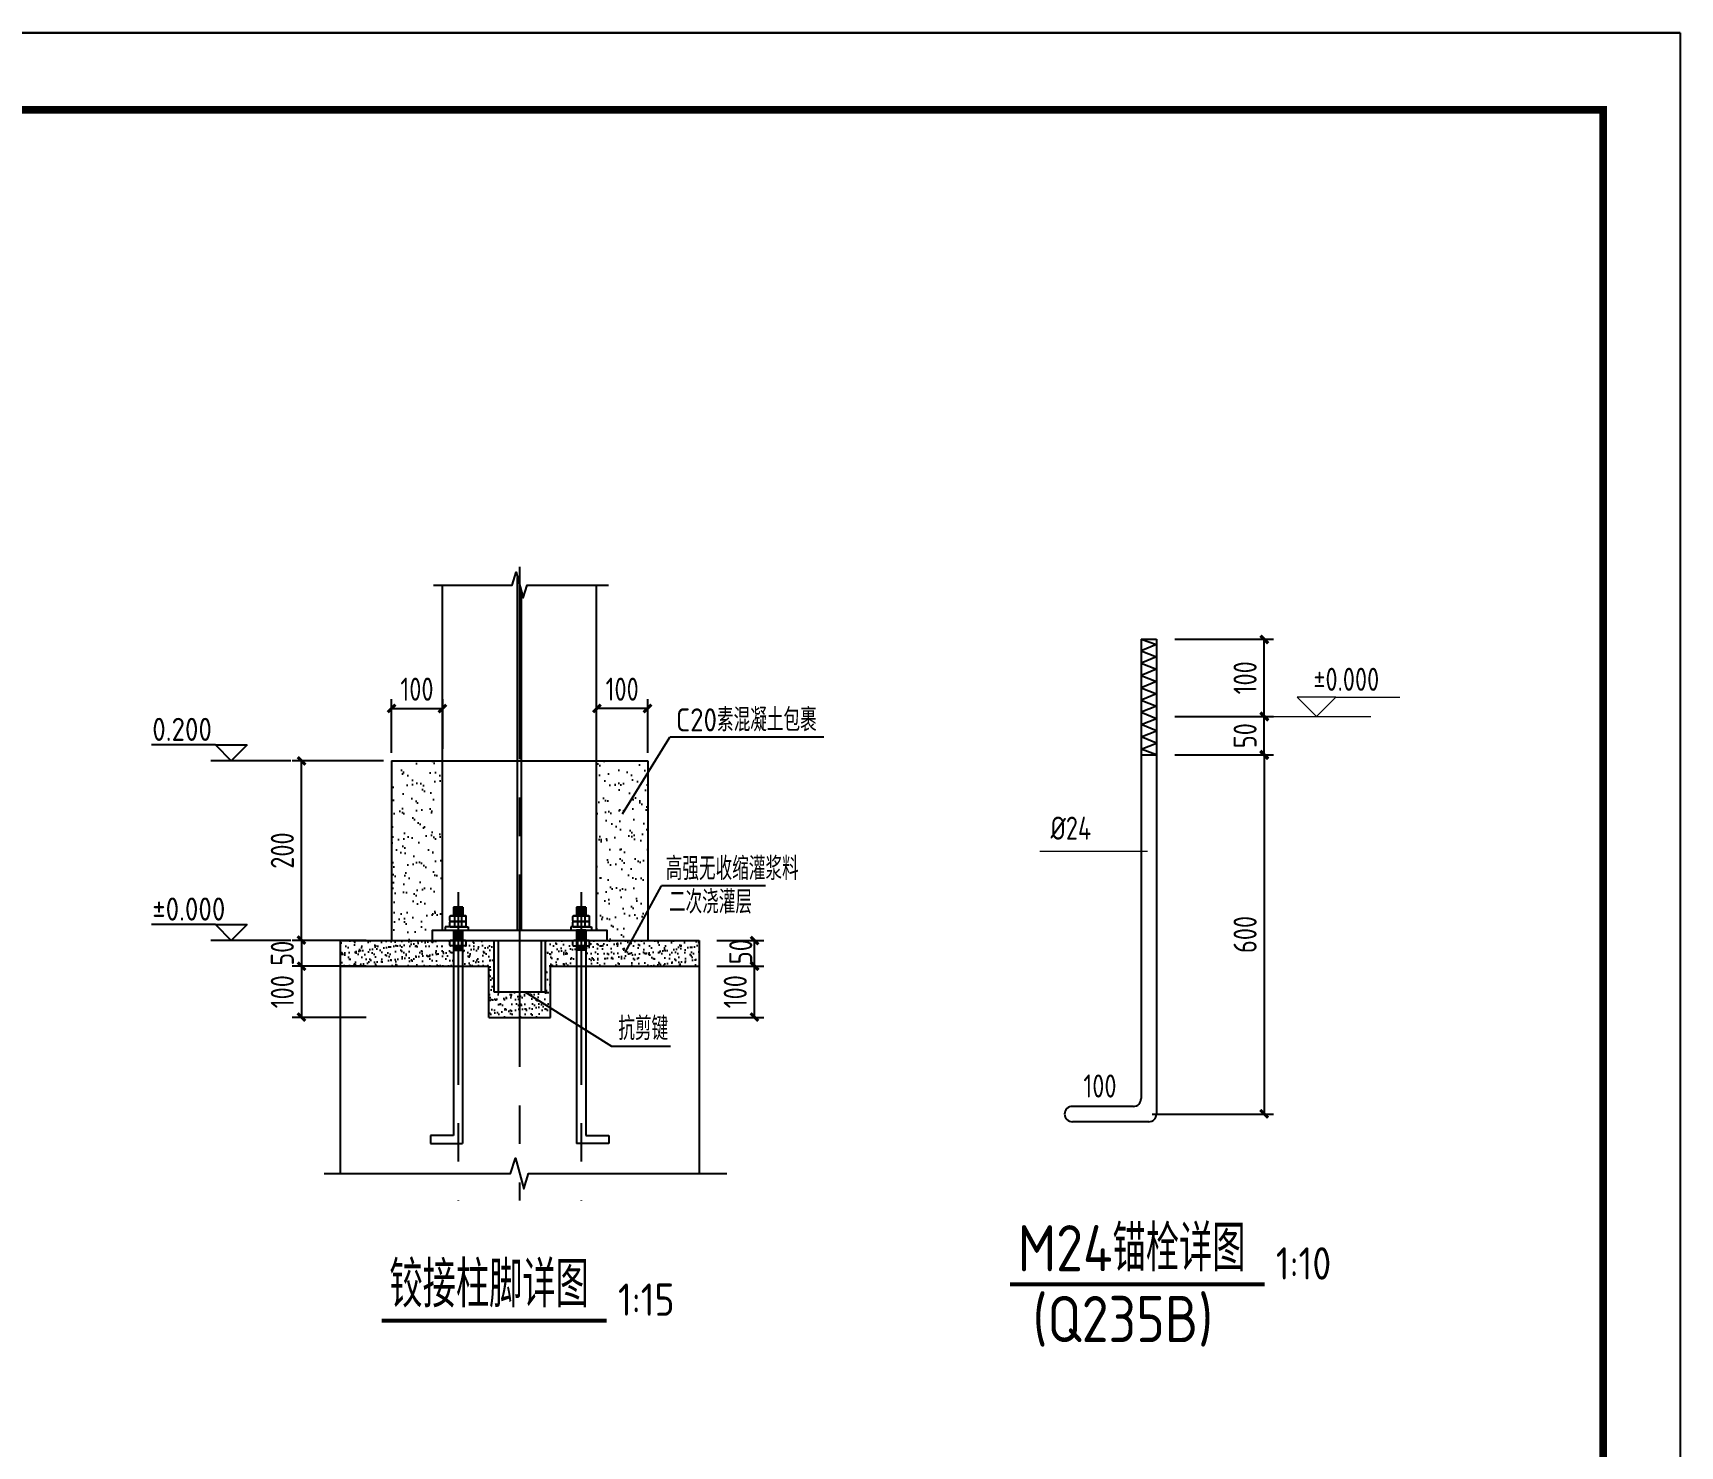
# Model space of a CAD drawing. Header units: millimetres. Extents: x 866309 to 879639, y 39442 to 44891.
# Drawn here: x 869080.9 to 869295, y 39857.3 to 40040.9 of the extents above; entities that cross this region are included whole.
import ezdxf

# ---------------------------------------------------------------- set-up
doc = ezdxf.new("R2010")
doc.units = ezdxf.units.MM
doc.header["$LTSCALE"] = 1000
doc.header["$MEASUREMENT"] = 0
doc.linetypes.add('CENTER', pattern=[2, 1.25, -0.25, 0.25, -0.25])
doc.linetypes.add('DOTE', pattern=[2.42, 2, -0.2, 0.02, -0.2])
for name, color, linetype in [('AXIS', 3, 'Continuous'), ('COLUMN', 9, 'Continuous'), ('D1', 112, 'Continuous'), ('D2', 6, 'Continuous'), ('DIM', 7, 'Continuous'), ('DIM_SYMB', 3, 'Continuous'), ('DOTE', 1, 'DOTE'), ('OTHER', 2, 'Continuous'), ('Prof', 2, 'Continuous'), ('PUB_DIM', 3, 'Continuous'), ('PUB_TEXT', 7, 'Continuous'), ('尺寸标注', 7, 'Continuous'), ('支撑', 6, 'Continuous'), ('柱', 2, 'Continuous'), ('柱集中标注', 2, 'Continuous'), ('梁', 4, 'Continuous'), ('螺栓孔标注', 253, 'Continuous')]:
    doc.layers.add(name, color=color, linetype=linetype)
doc.layers.add('D3', color=62, linetype='Continuous', lineweight=9)
doc.styles.add('GBHZ', font='gbenor.shx', dxfattribs={"width": 0.9, "bigfont": 'gbcbig.shx'})
doc.dimstyles.new('Y10', dxfattribs={"dimscale": 0, "dimtxt": 3, "dimasz": 0.01, "dimexe": 1.2, "dimexo": 1, "dimgap": 1, "dimtad": 1, "dimdec": 0, "dimlfac": 10, "dimzin": 0, "dimdsep": 46, "dimtxsty": 'GBHZ', "dimblk1": 'DX', "dimblk2": 'DX', "dimsah": 1, "dimcen": 0.09, "dimdle": 1, "dimadec": 0, "dimazin": 0, "dimtfac": 1, "dimtdec": 0, "dimtix": 1, "dimtmove": 2, "dimatfit": 3, "dimldrblk": 'DX', "dimfxl": 0, "dimtolj": 1, "dimtzin": 0, "dimarcsym": 0})
doc.dimstyles.new('Y15', dxfattribs={"dimscale": 0, "dimtxt": 3, "dimasz": 0.01, "dimexe": 1.2, "dimexo": 1, "dimgap": 1, "dimtad": 1, "dimdec": 0, "dimlfac": 15, "dimzin": 0, "dimdsep": 46, "dimtxsty": 'GBHZ', "dimblk1": 'DX', "dimblk2": 'DX', "dimsah": 1, "dimcen": 0.09, "dimdle": 1, "dimadec": 0, "dimazin": 0, "dimtfac": 1, "dimtdec": 0, "dimtix": 1, "dimtmove": 2, "dimatfit": 3, "dimldrblk": 'DX', "dimfxl": 0, "dimtolj": 1, "dimtzin": 0, "dimarcsym": 0})
pattern_1 = [(37.5, (504019.9606, -184355.815), (-0.041995572, 1.2845491793), [0, -1.0133333333, 0, -1.1333333333, 0, -1.0833333333]), (7.5, (504019.9606, -184355.815), (1.179851137, 1.88143071), [0, -0.5466666667, 0, -0.9133333333, 0, -0.35]), (327.5, (504019.1406, -184355.815), (2.0760945745, 0.0037727024), [0, -0.3333333333, 0, -1.2, 0, -1.5666666667]), (317.5, (504019.1406, -184355.815), (2.004084403, 0.585117043), [0, -0.1666666667, 0, -0.7866666667, 0, -0.9])]
pattern_2 = [(37.5, (504019.9606, -184355.815), (-0.083991144, 2.569098359), [0, -2.026666667, 0, -2.266666667, 0, -2.166666667]), (7.5, (504019.9606, -184355.815), (2.359702274, 3.76286142), [0, -1.093333333, 0, -1.826666667, 0, -0.7]), (327.5, (504018.3206, -184355.815), (4.152189149, 0.007545405), [0, -0.666666667, 0, -2.4, 0, -3.133333333]), (317.5, (504018.3206, -184355.815), (4.008168806, 1.170234087), [0, -0.333333333, 0, -1.573333333, 0, -1.8])]

# ---------------------------------------------------------------- blocks, each defined once
blk = doc.blocks.new('DX')
at = {"color": 0, "linetype": 'ByBlock', "const_width": 40}
blk.add_lwpolyline([(-54, -51), (46, 49)], dxfattribs=at)
blk = doc.blocks.new('*D27')
at = {"layer": 'Defpoints', "color": 0, "linetype": 'ByBlock', "transparency": 16777216}
for p in [(869168.81, 39919.69), (869174.71, 39919.69), (869168.81, 39913.02)]:
    blk.add_point(p, dxfattribs=at)
at = {"layer": 'dim', "color": 0, "linetype": 'ByBlock', "lineweight": -2, "transparency": 16777216}
for p, q in [((869169.81, 39919.69), (869175.91, 39919.69)), ((869174.71, 39913.03), (869174.71, 39919.68)), ((869169.81, 39913.02), (869175.91, 39913.02))]:
    blk.add_line(p, q, dxfattribs=at)
at = {"layer": 'dim', "color": 0, "linetype": 'ByBlock', "lineweight": -2, "transparency": 16777216, "xscale": 0.01, "yscale": 0.01, "zscale": 0.01}
for p, rotation in [((869174.71, 39919.69), 90), ((869174.71, 39913.02), 270)]:
    blk.add_blockref('DX', p, dxfattribs=dict(at, rotation=rotation))
at = {"layer": 'dim', "color": 0, "linetype": 'ByBlock', "transparency": 16777216, "insert": (869172.21, 39916.35), "char_height": 3, "attachment_point": 5, "rotation": 90, "style": 'GBHZ'}
blk.add_mtext('\\A1;100', dxfattribs=at)
blk = doc.blocks.new('*D28')
at = {"layer": 'Defpoints', "color": 0, "linetype": 'ByBlock', "transparency": 16777216}
for p in [(869168.81, 39923.02), (869174.71, 39923.02), (869168.81, 39919.69)]:
    blk.add_point(p, dxfattribs=at)
at = {"layer": 'dim', "color": 0, "linetype": 'ByBlock', "lineweight": -2, "transparency": 16777216}
for p, q in [((869169.81, 39923.02), (869175.91, 39923.02)), ((869174.71, 39919.7), (869174.71, 39923.01)), ((869169.81, 39919.69), (869175.91, 39919.69))]:
    blk.add_line(p, q, dxfattribs=at)
at = {"layer": 'dim', "color": 0, "linetype": 'ByBlock', "lineweight": -2, "transparency": 16777216, "xscale": 0.01, "yscale": 0.01, "zscale": 0.01}
for p, rotation in [((869174.71, 39923.02), 90), ((869174.71, 39919.69), 270)]:
    blk.add_blockref('DX', p, dxfattribs=dict(at, rotation=rotation))
at = {"layer": 'dim', "color": 0, "linetype": 'ByBlock', "transparency": 16777216, "insert": (869172.92, 39921.55), "char_height": 3, "attachment_point": 5, "rotation": 90, "style": 'GBHZ'}
blk.add_mtext('\\A1;50', dxfattribs=at)
blk = doc.blocks.new('*D34')
at = {"layer": 'Defpoints', "color": 0, "linetype": 'ByBlock', "transparency": 16777216}
for p in [(869125.24, 39923.02), (869115.84, 39919.69), (869125.24, 39919.69)]:
    blk.add_point(p, dxfattribs=at)
at = {"layer": 'dim', "color": 0, "linetype": 'ByBlock', "lineweight": -2, "transparency": 16777216}
for p, q in [((869124.24, 39923.02), (869114.64, 39923.02)), ((869115.84, 39923.03), (869115.84, 39923.04)), ((869115.84, 39923.02), (869115.84, 39919.69)), ((869124.24, 39919.69), (869114.64, 39919.69)), ((869115.84, 39919.68), (869115.84, 39919.67))]:
    blk.add_line(p, q, dxfattribs=at)
at = {"layer": 'dim', "color": 0, "linetype": 'ByBlock', "lineweight": -2, "transparency": 16777216, "xscale": 0.01, "yscale": 0.01, "zscale": 0.01}
for p, rotation in [((869115.84, 39923.02), 270), ((869115.84, 39919.69), 90)]:
    blk.add_blockref('DX', p, dxfattribs=dict(at, rotation=rotation))
at = {"layer": 'dim', "color": 0, "linetype": 'ByBlock', "transparency": 16777216, "insert": (869113.34, 39921.35), "char_height": 3, "attachment_point": 5, "rotation": 90, "style": 'GBHZ'}
blk.add_mtext('\\A1;50', dxfattribs=at)
blk = doc.blocks.new('*D35')
at = {"layer": 'Defpoints', "color": 0, "linetype": 'ByBlock', "transparency": 16777216}
for p in [(869125.24, 39919.69), (869115.84, 39913.02), (869125.24, 39913.02)]:
    blk.add_point(p, dxfattribs=at)
at = {"layer": 'dim', "color": 0, "linetype": 'ByBlock', "lineweight": -2, "transparency": 16777216}
for p, q in [((869124.24, 39919.69), (869114.64, 39919.69)), ((869115.84, 39919.68), (869115.84, 39913.03)), ((869124.24, 39913.02), (869114.64, 39913.02))]:
    blk.add_line(p, q, dxfattribs=at)
at = {"layer": 'dim', "color": 0, "linetype": 'ByBlock', "lineweight": -2, "transparency": 16777216, "xscale": 0.01, "yscale": 0.01, "zscale": 0.01}
for p, rotation in [((869115.84, 39919.69), 90), ((869115.84, 39913.02), 270)]:
    blk.add_blockref('DX', p, dxfattribs=dict(at, rotation=rotation))
at = {"layer": 'dim', "color": 0, "linetype": 'ByBlock', "transparency": 16777216, "insert": (869113.34, 39916.35), "char_height": 3, "attachment_point": 5, "rotation": 90, "style": 'GBHZ'}
blk.add_mtext('\\A1;100', dxfattribs=at)
blk = doc.blocks.new('*D36')
at = {"layer": 'Defpoints', "color": 0, "linetype": 'ByBlock', "transparency": 16777216}
for p in [(869134.18, 39953.16), (869127.51, 39946.37), (869134.18, 39946.91)]:
    blk.add_point(p, dxfattribs=at)
at = {"layer": 'dim', "color": 0, "linetype": 'ByBlock', "lineweight": -2, "transparency": 16777216}
for p, q in [((869127.51, 39947.37), (869127.51, 39954.36)), ((869134.18, 39947.91), (869134.18, 39954.36)), ((869127.52, 39953.16), (869134.17, 39953.16))]:
    blk.add_line(p, q, dxfattribs=at)
at = {"layer": 'dim', "color": 0, "linetype": 'ByBlock', "lineweight": -2, "transparency": 16777216, "xscale": 0.01, "yscale": 0.01, "zscale": 0.01, "rotation": 180}
blk.add_blockref('DX', (869127.51, 39953.16), dxfattribs=at)
at = {"layer": 'dim', "color": 0, "linetype": 'ByBlock', "lineweight": -2, "transparency": 16777216, "xscale": 0.01, "yscale": 0.01, "zscale": 0.01}
blk.add_blockref('DX', (869134.18, 39953.16), dxfattribs=at)
at = {"layer": 'dim', "color": 0, "linetype": 'ByBlock', "transparency": 16777216, "insert": (869130.84, 39955.66), "char_height": 3, "attachment_point": 5, "style": 'GBHZ'}
blk.add_mtext('\\A1;100', dxfattribs=at)
blk = doc.blocks.new('*D37')
at = {"layer": 'Defpoints', "color": 0, "linetype": 'ByBlock', "transparency": 16777216}
for p in [(869115.84, 39946.37), (869127.51, 39946.37), (869125.24, 39923.02)]:
    blk.add_point(p, dxfattribs=at)
at = {"layer": 'dim', "color": 0, "linetype": 'ByBlock', "lineweight": -2, "transparency": 16777216}
for p, q in [((869126.51, 39946.37), (869114.64, 39946.37)), ((869115.84, 39923.03), (869115.84, 39946.36)), ((869124.24, 39923.02), (869114.64, 39923.02))]:
    blk.add_line(p, q, dxfattribs=at)
at = {"layer": 'dim', "color": 0, "linetype": 'ByBlock', "lineweight": -2, "transparency": 16777216, "xscale": 0.01, "yscale": 0.01, "zscale": 0.01}
for p, rotation in [((869115.84, 39946.37), 90), ((869115.84, 39923.02), 270)]:
    blk.add_blockref('DX', p, dxfattribs=dict(at, rotation=rotation))
at = {"layer": 'dim', "color": 0, "linetype": 'ByBlock', "transparency": 16777216, "insert": (869113.34, 39934.69), "char_height": 3, "attachment_point": 5, "rotation": 90, "style": 'GBHZ'}
blk.add_mtext('\\A1;200', dxfattribs=at)
blk = doc.blocks.new('*D38')
at = {"layer": 'Defpoints', "color": 0, "linetype": 'ByBlock', "transparency": 16777216}
for p in [(869154.18, 39953.16), (869154.18, 39946.91), (869160.84, 39946.37)]:
    blk.add_point(p, dxfattribs=at)
at = {"layer": 'dim', "color": 0, "linetype": 'ByBlock', "lineweight": -2, "transparency": 16777216}
for p, q in [((869154.18, 39947.91), (869154.18, 39954.36)), ((869160.84, 39947.37), (869160.84, 39954.36)), ((869160.83, 39953.16), (869154.19, 39953.16))]:
    blk.add_line(p, q, dxfattribs=at)
at = {"layer": 'dim', "color": 0, "linetype": 'ByBlock', "lineweight": -2, "transparency": 16777216, "xscale": 0.01, "yscale": 0.01, "zscale": 0.01, "rotation": 180}
blk.add_blockref('DX', (869154.18, 39953.16), dxfattribs=at)
at = {"layer": 'dim', "color": 0, "linetype": 'ByBlock', "lineweight": -2, "transparency": 16777216, "xscale": 0.01, "yscale": 0.01, "zscale": 0.01}
blk.add_blockref('DX', (869160.84, 39953.16), dxfattribs=at)
at = {"layer": 'dim', "color": 0, "linetype": 'ByBlock', "transparency": 16777216, "insert": (869157.51, 39955.66), "char_height": 3, "attachment_point": 5, "style": 'GBHZ'}
blk.add_mtext('\\A1;100', dxfattribs=at)
blk = doc.blocks.new('*D24')
at = {"layer": 'Defpoints', "color": 0, "transparency": 16777216}
for p in [(869228.36, 39947.12), (869225.38, 39900.45), (869240.97, 39900.45)]:
    blk.add_point(p, dxfattribs=at)
at = {"layer": 'dim', "color": 0, "lineweight": -2, "transparency": 16777216}
for p, q in [((869229.36, 39947.12), (869242.17, 39947.12)), ((869240.97, 39947.11), (869240.97, 39900.46)), ((869226.38, 39900.45), (869242.17, 39900.45))]:
    blk.add_line(p, q, dxfattribs=at)
at = {"layer": 'dim', "color": 0, "lineweight": -2, "transparency": 16777216, "xscale": 0.01, "yscale": 0.01, "zscale": 0.01}
for p, rotation in [((869240.97, 39947.12), 90), ((869240.97, 39900.45), 270)]:
    blk.add_blockref('DX', p, dxfattribs=dict(at, rotation=rotation))
at = {"layer": 'dim', "color": 0, "transparency": 16777216, "insert": (869238.47, 39923.79), "char_height": 3, "attachment_point": 5, "rotation": 90, "style": 'GBHZ'}
blk.add_mtext('\\A1;600', dxfattribs=at)
blk = doc.blocks.new('*D25')
at = {"layer": 'Defpoints', "color": 0, "linetype": 'ByBlock', "transparency": 16777216}
for p in [(869228.36, 39952.12), (869240.97, 39952.12), (869228.36, 39947.12)]:
    blk.add_point(p, dxfattribs=at)
at = {"layer": 'dim', "color": 0, "linetype": 'ByBlock', "lineweight": -2, "transparency": 16777216}
for p, q in [((869229.36, 39952.12), (869242.17, 39952.12)), ((869240.97, 39947.13), (869240.97, 39952.11)), ((869229.36, 39947.12), (869242.17, 39947.12))]:
    blk.add_line(p, q, dxfattribs=at)
at = {"layer": 'dim', "color": 0, "linetype": 'ByBlock', "lineweight": -2, "transparency": 16777216, "xscale": 0.01, "yscale": 0.01, "zscale": 0.01}
for p, rotation in [((869240.97, 39952.12), 90), ((869240.97, 39947.12), 270)]:
    blk.add_blockref('DX', p, dxfattribs=dict(at, rotation=rotation))
at = {"layer": 'dim', "color": 0, "linetype": 'ByBlock', "transparency": 16777216, "insert": (869238.47, 39949.62), "char_height": 3, "attachment_point": 5, "rotation": 90, "style": 'GBHZ'}
blk.add_mtext('\\A1;50', dxfattribs=at)
blk = doc.blocks.new('*D26')
at = {"layer": 'Defpoints', "color": 0, "linetype": 'ByBlock', "transparency": 16777216}
for p in [(869228.36, 39962.15), (869240.97, 39962.15), (869228.36, 39952.12)]:
    blk.add_point(p, dxfattribs=at)
at = {"layer": 'dim', "color": 0, "linetype": 'ByBlock', "lineweight": -2, "transparency": 16777216}
for p, q in [((869229.36, 39962.15), (869242.17, 39962.15)), ((869240.97, 39952.13), (869240.97, 39962.14)), ((869229.36, 39952.12), (869242.17, 39952.12))]:
    blk.add_line(p, q, dxfattribs=at)
at = {"layer": 'dim', "color": 0, "linetype": 'ByBlock', "lineweight": -2, "transparency": 16777216, "xscale": 0.01, "yscale": 0.01, "zscale": 0.01}
for p, rotation in [((869240.97, 39962.15), 90), ((869240.97, 39952.12), 270)]:
    blk.add_blockref('DX', p, dxfattribs=dict(at, rotation=rotation))
at = {"layer": 'dim', "color": 0, "linetype": 'ByBlock', "transparency": 16777216, "insert": (869238.47, 39957.14), "char_height": 3, "attachment_point": 5, "rotation": 90, "style": 'GBHZ'}
blk.add_mtext('\\A1;100', dxfattribs=at)

msp = doc.modelspace()

# ---------------------------------------------------------------- hatches: boundary and pattern name
at = {"layer": 'dim', "linetype": 'ByBlock'}
h = msp.add_hatch(dxfattribs=at)
h.set_pattern_fill('AR-SAND', color=256, scale=1.333333, style=0)
h.set_pattern_definition(pattern_2)
h.paths.add_polyline_path([(869134.178, 39946.369), (869127.511, 39946.369), (869127.511, 39923.019), (869132.845, 39923.019), (869132.845, 39924.352), (869134.178, 39924.352)])
h = msp.add_hatch(dxfattribs=at)
h.set_pattern_fill('AR-SAND', color=256, scale=1.333333, style=0)
h.set_pattern_definition(pattern_2)
h.paths.add_polyline_path([(869160.845, 39946.369), (869154.178, 39946.369), (869154.178, 39924.352), (869155.511, 39924.352), (869155.511, 39923.019), (869158.744, 39923.019), (869160.845, 39926.849)])
at = {"layer": '柱集中标注', "linetype": 'ByBlock'}
h = msp.add_hatch(dxfattribs=at)
h.set_pattern_fill('AR-SAND', color=2, scale=0.666667, style=0)
h.set_pattern_definition(pattern_1)
h.paths.add_polyline_path([(869135.578, 39922.299), (869135.218, 39922.299, -0.4648425), (869135.105, 39922.399), (869135.105, 39922.919, -0.3768346), (869135.189, 39923.019), (869120.845, 39923.019), (869120.845, 39919.686), (869135.578, 39919.686)])
h = msp.add_hatch(dxfattribs=at)
h.set_pattern_fill('AR-SAND', color=2, scale=0.666667, style=0)
h.set_pattern_definition(pattern_1)
h.paths.add_polyline_path([(869144.178, 39916.352), (869140.845, 39916.352), (869140.845, 39923.019), (869136.778, 39923.019), (869136.778, 39922.299), (869137.167, 39922.299, 0.3653345), (869137.251, 39922.395), (869137.251, 39922.399, -0.4648425), (869137.138, 39922.299), (869136.778, 39922.299), (869136.778, 39919.686), (869140.178, 39919.686), (869140.178, 39913.019), (869144.178, 39913.019)])
h = msp.add_hatch(dxfattribs=at)
h.set_pattern_fill('AR-SAND', color=2, scale=0.666667, style=0)
h.set_pattern_definition(pattern_1)
h.paths.add_polyline_path([(869151.578, 39922.299), (869151.218, 39922.299, -0.0373924), (869151.204, 39922.298, 26.7433863), (869151.189, 39922.299), (869151.578, 39922.299), (869151.578, 39923.019), (869151.218, 39923.019), (869147.511, 39923.019), (869147.511, 39916.352), (869144.878, 39916.352), (869148.178, 39914.437), (869148.178, 39919.686), (869151.578, 39919.686)])
h = msp.add_hatch(dxfattribs=at)
h.set_pattern_fill('AR-SAND', color=2, scale=0.666667, style=0)
h.set_pattern_definition(pattern_1)
h.paths.add_polyline_path([(869167.511, 39923.019), (869153.167, 39923.019, -0.3768346), (869153.251, 39922.919), (869153.251, 39922.399, -0.4648425), (869153.138, 39922.299), (869152.778, 39922.299), (869152.778, 39919.686), (869167.511, 39919.686)])
h = msp.add_hatch(dxfattribs=at)
h.set_pattern_fill('AR-SAND', color=2, scale=0.666667, style=0)
h.set_pattern_definition(pattern_1)
h.paths.add_polyline_path([(869144.878, 39916.352), (869144.178, 39916.352), (869144.178, 39913.019), (869148.178, 39913.019), (869148.178, 39914.437)])

# ---------------------------------------------------------------- linework, layer by layer
at = {"color": 0}
for p, q in [((869295.005, 40040.931), (868454.005, 40040.931)), ((868454.005, 40040.931), (869295.005, 40040.931)), ((869295.005, 40040.931), (869295.005, 39446.931))]:
    msp.add_line(p, q, dxfattribs=at)
for p, q in [((869134.178, 39924.352), (869134.178, 39969.195)), ((869143.912, 39924.352), (869143.912, 39970.173)), ((869154.178, 39924.352), (869154.178, 39969.195)), ((869144.445, 39924.352), (869144.445, 39968.218)), ((869157.543, 39939.455), (869163.686, 39949.442)), ((869183.734, 39949.442), (869163.686, 39949.442)), ((869135.578, 39927.352), (869135.578, 39926.21)), ((869136.779, 39927.352), (869135.579, 39927.352)), ((869136.779, 39927.352), (869136.779, 39926.21)), ((869151.577, 39927.352), (869152.777, 39927.352)), ((869151.577, 39927.352), (869151.577, 39926.21)), ((869152.778, 39927.352), (869152.778, 39926.21)), ((869120.845, 39919.686), (869140.178, 39919.686)), ((869140.178, 39913.019), (869140.178, 39919.686)), ((869148.178, 39913.019), (869148.178, 39919.686)), ((869148.178, 39919.686), (869167.511, 39919.686)), ((869144.878, 39916.352), (869156.103, 39909.255)), ((869140.178, 39913.019), (869148.178, 39913.019)), ((869156.103, 39909.255), (869163.786, 39909.255))]:
    msp.add_line(p, q)
at = {"color": 0, "const_width": 1}
msp.add_lwpolyline([(869285.005, 39456.931), (868479.005, 39456.931), (868479.005, 40030.931), (869285.005, 40030.931)], close=True, dxfattribs=at)
at = {"layer": 'AXIS'}
for p, q in [((869135.578, 39927.352), (869136.778, 39927.352)), ((869135.578, 39927.219), (869136.778, 39927.219)), ((869135.578, 39927.086), (869136.778, 39927.086)), ((869135.578, 39927.086), (869136.778, 39927.086)), ((869135.578, 39926.952), (869136.778, 39926.952)), ((869135.578, 39926.952), (869136.778, 39926.952)), ((869135.578, 39926.819), (869136.778, 39926.819)), ((869135.578, 39926.686), (869136.778, 39926.686)), ((869135.578, 39926.552), (869136.778, 39926.552)), ((869135.578, 39926.419), (869136.778, 39926.419)), ((869135.578, 39926.286), (869136.778, 39926.286)), ((869152.778, 39927.352), (869151.578, 39927.352)), ((869152.778, 39927.219), (869151.578, 39927.219)), ((869152.778, 39927.086), (869151.578, 39927.086)), ((869152.778, 39927.086), (869151.578, 39927.086)), ((869152.778, 39926.952), (869151.578, 39926.952)), ((869152.778, 39926.952), (869151.578, 39926.952)), ((869152.778, 39926.819), (869151.578, 39926.819)), ((869152.778, 39926.686), (869151.578, 39926.686)), ((869152.778, 39926.552), (869151.578, 39926.552)), ((869152.778, 39926.419), (869151.578, 39926.419)), ((869152.778, 39926.286), (869151.578, 39926.286)), ((869135.578, 39924.352), (869136.778, 39924.352)), ((869135.578, 39924.219), (869136.778, 39924.219)), ((869135.578, 39924.086), (869136.778, 39924.086)), ((869135.578, 39924.086), (869136.778, 39924.086)), ((869135.578, 39923.952), (869136.778, 39923.952)), ((869135.578, 39923.819), (869136.778, 39923.819)), ((869135.578, 39923.686), (869136.778, 39923.686)), ((869135.578, 39923.552), (869136.778, 39923.552)), ((869152.778, 39924.352), (869151.578, 39924.352)), ((869152.778, 39924.219), (869151.578, 39924.219)), ((869152.778, 39924.086), (869151.578, 39924.086)), ((869152.778, 39924.086), (869151.578, 39924.086)), ((869152.778, 39923.952), (869151.578, 39923.952)), ((869152.778, 39923.819), (869151.578, 39923.819)), ((869152.778, 39923.686), (869151.578, 39923.686)), ((869152.778, 39923.552), (869151.578, 39923.552)), ((869135.578, 39923.419), (869136.778, 39923.419)), ((869135.578, 39923.286), (869136.778, 39923.286)), ((869135.578, 39923.286), (869136.778, 39923.286)), ((869135.578, 39923.152), (869136.778, 39923.152)), ((869135.578, 39922.299), (869136.778, 39922.299)), ((869135.578, 39922.166), (869136.778, 39922.166)), ((869135.578, 39922.033), (869136.778, 39922.033)), ((869135.578, 39922.033), (869136.778, 39922.033)), ((869135.578, 39921.899), (869136.778, 39921.899)), ((869135.578, 39921.766), (869136.778, 39921.766)), ((869152.778, 39923.419), (869151.578, 39923.419)), ((869152.778, 39923.286), (869151.578, 39923.286)), ((869152.778, 39923.286), (869151.578, 39923.286)), ((869152.778, 39923.152), (869151.578, 39923.152)), ((869152.778, 39922.299), (869151.578, 39922.299)), ((869152.778, 39922.166), (869151.578, 39922.166)), ((869152.778, 39922.033), (869151.578, 39922.033)), ((869152.778, 39922.033), (869151.578, 39922.033)), ((869152.778, 39921.899), (869151.578, 39921.899)), ((869152.778, 39921.766), (869151.578, 39921.766))]:
    msp.add_line(p, q, dxfattribs=at)
at = {"layer": 'COLUMN'}
for p, q in [((869135.578, 39924.352), (869135.578, 39897.646)), ((869136.778, 39924.352), (869136.778, 39896.63)), ((869151.578, 39924.352), (869151.578, 39896.63)), ((869152.778, 39924.352), (869152.778, 39897.646))]:
    msp.add_line(p, q, dxfattribs=at)
at = {"layer": 'D1'}
for p, q in [((869104.656, 39948.417), (869096.352, 39948.417)), ((869104.656, 39948.417), (869106.704, 39946.369)), ((869104.656, 39948.417), (869108.752, 39948.417)), ((869108.752, 39948.417), (869106.704, 39946.369)), ((869104.656, 39925.067), (869096.352, 39925.067)), ((869104.656, 39925.067), (869106.704, 39923.019)), ((869104.656, 39925.067), (869108.752, 39925.067)), ((869108.752, 39925.067), (869106.704, 39923.019))]:
    msp.add_line(p, q, dxfattribs=at)
for points in [[(869114.44, 39946.369), (869104.038, 39946.369)], [(869114.44, 39923.019), (869104.038, 39923.019)]]:
    msp.add_lwpolyline(points, dxfattribs=at)
at = {"layer": 'D2'}
for p, q in [((869224.953, 39962.155), (869226.953, 39962.155)), ((869224.953, 39962.155), (869224.953, 39902.455)), ((869226.953, 39962.155), (869226.953, 39900.455)), ((869223.953, 39901.455), (869216.021, 39901.455)), ((869225.953, 39899.455), (869216.021, 39899.455))]:
    msp.add_line(p, q, dxfattribs=at)
for centre, start, end in [((869223.953, 39902.455), 270, 0), ((869216.021, 39900.455), 90, 180), ((869216.021, 39900.455), 180, 270), ((869225.953, 39900.455), 270, 0)]:
    msp.add_arc(centre, 1, start, end, dxfattribs=at)
at = {"layer": 'D3'}
for p, q in [((869245.256, 39954.62), (869247.754, 39952.122)), ((869250.252, 39954.62), (869245.256, 39954.62)), ((869250.252, 39954.62), (869247.754, 39952.122)), ((869250.252, 39954.62), (869258.566, 39954.62)), ((869225.779, 39934.586), (869211.793, 39934.586))]:
    msp.add_line(p, q, dxfattribs=at)
msp.add_lwpolyline([(869242.17, 39952.122), (869254.819, 39952.122)], dxfattribs=at)
at = {"layer": 'DIM_SYMB', "const_width": 0.525}
for points in [[(869207.901, 39878.323), (869240.999, 39878.323)], [(869126.238, 39873.623), (869155.497, 39873.623)]]:
    msp.add_lwpolyline(points, dxfattribs=at)
at = {"layer": 'DOTE', "linetype": 'CENTER', "ltscale": 0.02}
for p, q in [((869144.178, 39971.573), (869144.178, 39889.237)), ((869136.178, 39929.269), (869136.178, 39889.237)), ((869152.178, 39929.269), (869152.178, 39889.237))]:
    msp.add_line(p, q, dxfattribs=at)
at = {"layer": 'OTHER'}
for p, q in [((869120.845, 39923.019), (869120.845, 39892.712)), ((869167.511, 39923.019), (869167.511, 39892.712))]:
    msp.add_line(p, q, dxfattribs=at)
for points in [[(869132.987, 39969.195), (869143.196, 39969.195), (869143.725, 39970.858), (869144.631, 39967.533), (869145.16, 39969.195), (869155.724, 39969.195)], [(869118.764, 39892.712), (869142.999, 39892.712), (869143.634, 39894.707), (869144.722, 39890.718), (869145.357, 39892.712), (869171.102, 39892.712)]]:
    msp.add_lwpolyline(points, dxfattribs=at)
at = {"layer": 'Prof'}
for points in [[(869224.953, 39962.155), (869226.953, 39961.455), (869224.953, 39960.655), (869226.953, 39959.855), (869224.953, 39959.055), (869226.953, 39958.255), (869224.953, 39957.455), (869226.953, 39956.655), (869224.953, 39955.855), (869226.953, 39955.055), (869224.953, 39954.255), (869226.953, 39953.455), (869224.953, 39952.655), (869226.953, 39951.855)], [(869224.953, 39947.122), (869226.953, 39947.122), (869224.953, 39947.855), (869226.953, 39948.655), (869224.953, 39949.455), (869226.953, 39950.255), (869224.953, 39951.055), (869226.953, 39951.855)]]:
    msp.add_lwpolyline(points, dxfattribs=at)
at = {"layer": 'PUB_DIM'}
for p, q in [((869127.511, 39946.369), (869160.845, 39946.369)), ((869127.511, 39946.369), (869127.511, 39923.019)), ((869160.845, 39946.369), (869160.845, 39923.019))]:
    msp.add_line(p, q, dxfattribs=at)
at = {"layer": '尺寸标注', "color": 4, "linetype": 'ByBlock'}
for p, q in [((869135.578, 39897.646), (869132.599, 39897.646)), ((869132.599, 39897.646), (869132.599, 39896.63)), ((869132.599, 39896.63), (869136.778, 39896.63)), ((869155.757, 39896.63), (869151.578, 39896.63)), ((869152.778, 39897.646), (869155.757, 39897.646)), ((869155.757, 39897.646), (869155.757, 39896.63))]:
    msp.add_line(p, q, dxfattribs=at)
at = {"layer": '支撑', "color": 3}
for p in [(869157.885, 39921.455), (869176.148, 39930.093)]:
    msp.add_line(p, (869162.624, 39930.093), dxfattribs=at)
at = {"layer": '柱'}
msp.add_line((869120.845, 39923.019), (869167.511, 39923.019), dxfattribs=at)
msp.add_lwpolyline([(869132.845, 39923.019), (869132.845, 39924.352), (869155.511, 39924.352), (869155.511, 39923.019)], dxfattribs=at)
at = {"layer": '梁'}
for p, q in [((869135.105, 39925.59), (869135.105, 39926.11)), ((869135.218, 39926.21), (869137.138, 39926.21)), ((869137.138, 39926.21), (869135.218, 39926.21)), ((869135.711, 39926.21), (869135.711, 39925.49)), ((869136.646, 39926.21), (869136.646, 39925.49)), ((869137.251, 39925.59), (869137.251, 39926.11)), ((869151.105, 39925.59), (869151.105, 39926.11)), ((869151.218, 39926.21), (869153.138, 39926.21)), ((869153.138, 39926.21), (869151.218, 39926.21)), ((869151.711, 39926.21), (869151.711, 39925.49)), ((869152.646, 39926.21), (869152.646, 39925.49)), ((869153.251, 39925.59), (869153.251, 39926.11)), ((869137.138, 39924.771), (869134.511, 39924.771)), ((869134.511, 39924.771), (869134.511, 39924.352)), ((869135.105, 39924.87), (869135.105, 39925.391)), ((869135.218, 39925.49), (869137.138, 39925.49)), ((869137.138, 39925.49), (869135.218, 39925.49)), ((869137.138, 39925.49), (869135.218, 39925.49)), ((869135.245, 39924.771), (869137.511, 39924.771)), ((869135.711, 39925.49), (869135.711, 39924.771)), ((869136.646, 39925.49), (869136.646, 39924.771)), ((869137.251, 39924.87), (869137.251, 39925.391)), ((869137.511, 39924.771), (869137.511, 39924.352)), ((869153.111, 39924.771), (869150.845, 39924.771)), ((869150.845, 39924.771), (869150.845, 39924.352)), ((869151.105, 39924.87), (869151.105, 39925.391)), ((869151.218, 39925.49), (869153.138, 39925.49)), ((869151.218, 39925.49), (869153.138, 39925.49)), ((869153.138, 39925.49), (869151.218, 39925.49)), ((869151.218, 39924.771), (869153.511, 39924.771)), ((869151.711, 39925.49), (869151.711, 39924.771)), ((869152.646, 39925.49), (869152.646, 39924.771)), ((869153.251, 39924.87), (869153.251, 39925.391)), ((869153.511, 39924.771), (869153.511, 39924.352)), ((869135.105, 39922.399), (869135.105, 39922.919)), ((869137.138, 39923.019), (869135.218, 39923.019)), ((869137.138, 39923.019), (869135.218, 39923.019)), ((869135.218, 39923.019), (869137.138, 39923.019)), ((869137.138, 39922.299), (869135.218, 39922.299)), ((869135.711, 39923.019), (869135.711, 39922.299)), ((869136.646, 39923.019), (869136.646, 39922.299)), ((869137.251, 39922.399), (869137.251, 39922.919)), ((869140.845, 39923.019), (869140.845, 39916.352)), ((869141.378, 39923.019), (869141.378, 39916.352)), ((869146.978, 39923.019), (869146.978, 39916.352)), ((869147.511, 39923.019), (869147.511, 39916.352)), ((869151.105, 39922.399), (869151.105, 39922.919)), ((869153.138, 39923.019), (869151.218, 39923.019)), ((869151.218, 39923.019), (869153.138, 39923.019)), ((869151.218, 39923.019), (869153.138, 39923.019)), ((869151.218, 39922.299), (869153.138, 39922.299)), ((869151.711, 39923.019), (869151.711, 39922.299)), ((869152.646, 39923.019), (869152.646, 39922.299)), ((869153.251, 39922.399), (869153.251, 39922.919)), ((869140.845, 39916.352), (869147.511, 39916.352))]:
    msp.add_line(p, q, dxfattribs=at)
for centre, start, end in [((869135.204, 39926.112), 81.43428, 181.15833), ((869137.153, 39926.112), 358.84167, 98.56572), ((869151.204, 39926.112), 81.43428, 181.15833), ((869153.153, 39926.112), 358.84167, 98.56572), ((869135.204, 39925.588), 178.84167, 278.56572), ((869135.204, 39925.393), 81.43428, 181.15833), ((869135.204, 39924.868), 178.84167, 278.56572), ((869137.153, 39925.588), 261.43428, 1.15833), ((869137.153, 39925.393), 358.84167, 98.56572), ((869137.153, 39924.868), 261.43428, 1.15833), ((869151.204, 39925.588), 178.84167, 278.56572), ((869151.204, 39925.393), 81.43428, 181.15833), ((869151.204, 39924.868), 178.84167, 278.56572), ((869153.153, 39925.588), 261.43428, 1.15833), ((869153.153, 39925.393), 358.84167, 98.56572), ((869153.153, 39924.868), 261.43428, 1.15833), ((869135.204, 39922.921), 81.43428, 181.15833), ((869135.204, 39922.397), 178.84167, 278.56572), ((869137.153, 39922.397), 261.43428, 1.15833), ((869151.204, 39922.397), 178.84167, 278.56572), ((869153.153, 39922.921), 358.84167, 98.56572), ((869153.153, 39922.397), 261.43428, 1.15833)]:
    msp.add_arc(centre, 0.0989, start, end, dxfattribs=at)

# ---------------------------------------------------------------- texts
at = {"style": 'GBHZ', "width": 0.9}
for s, p in [('%%P0.000', (869247.354, 39955.445)), ('%%C24', (869213.183, 39936.105)), ('100', (869217.458, 39902.597))]:
    msp.add_text(s, height=3, dxfattribs=at).set_placement(p)
at = {"layer": 'PUB_TEXT', "style": 'GBHZ'}
for s, height, p in [('M24锚栓详图', 6, (869208.924, 39880.024)), ('1:10', 4.2, (869242.469, 39878.942)), ('铰接柱脚详图', 6, (869127.261, 39875.324)), ('1:15', 4.2, (869156.967, 39874.242)), ('(Q235B)', 6, (869210.857, 39870.821))]:
    msp.add_text(s, height=height, dxfattribs=at).set_placement(p)
at = {"layer": '螺栓孔标注', "style": 'GBHZ'}
for s, p in [('C20素混凝土包裹', (869164.505, 39950.175)), ('0.200', (869096.435, 39948.941)), ('高强无收缩灌浆料', (869163.172, 39930.851)), ('%%P0.000', (869096.435, 39925.592)), ('二次浇灌层', (869163.589, 39926.505)), ('抗剪键', (869157.01, 39910.066, 6))]:
    msp.add_text(s, height=3, dxfattribs=at).set_placement(p)

# ---------------------------------------------------------------- dimensions: what is measured, and where the dimension line sits
at = {"layer": 'dim', "linetype": 'ByBlock'}
for base, p1, p2, picture, middle in [((869240.97, 39962.155), (869228.355, 39952.122), (869228.355, 39962.155), '*D26', (869238.47, 39957.138)), ((869240.97, 39952.122), (869228.355, 39947.122), (869228.355, 39952.122), '*D25', (869238.47, 39949.622))]:
    dim = msp.add_linear_dim(base=base, p1=p1, p2=p2, angle=90, dimstyle='Y10', override={"dimscale": 1}, dxfattribs=at)
    dim.commit()
    dim.dimension.update_dxf_attribs({"geometry": picture, "text_midpoint": middle})
at = {"layer": 'dim', "color": 6, "linetype": 'ByBlock'}
dim = msp.add_linear_dim(base=(869134.178, 39953.164), p1=(869127.511, 39946.369), p2=(869134.178, 39946.906), dimstyle='Y15', override={"dimscale": 1}, dxfattribs=at)
dim.commit()
dim.dimension.update_dxf_attribs({"geometry": '*D36', "text_midpoint": (869130.845, 39955.664)})
for base, p1, p2, angle, picture, middle in [((869154.178, 39953.164), (869160.845, 39946.369), (869154.178, 39946.906), 180, '*D38', (869157.511, 39955.664)), ((869115.841, 39919.686), (869125.238, 39923.019), (869125.238, 39919.686), 90, '*D34', (869113.341, 39921.352)), ((869115.841, 39913.019), (869125.238, 39919.686), (869125.238, 39913.019), 90, '*D35', (869113.341, 39916.352)), ((869174.711, 39919.686), (869168.813, 39913.019), (869168.813, 39919.686), 90, '*D27', (869172.211, 39916.352))]:
    dim = msp.add_linear_dim(base=base, p1=p1, p2=p2, angle=angle, dimstyle='Y15', override={"dimscale": 1}, dxfattribs=at)
    dim.commit()
    dim.dimension.update_dxf_attribs({"geometry": picture, "text_midpoint": middle})
at = {"layer": 'dim'}
dim = msp.add_linear_dim(base=(869240.97, 39900.455), p1=(869228.355, 39947.122), p2=(869225.383, 39900.455), angle=90, text='600', dimstyle='Y10', override={"dimscale": 1}, dxfattribs=at)
dim.commit()
dim.dimension.update_dxf_attribs({"geometry": '*D24', "text_midpoint": (869238.47, 39923.788)})
at = {"layer": 'dim', "color": 6, "linetype": 'ByBlock'}
dim = msp.add_linear_dim(base=(869115.841, 39946.369), p1=(869125.238, 39923.019), p2=(869127.511, 39946.369), angle=90, text='200', dimstyle='Y15', override={"dimscale": 1}, dxfattribs=at)
dim.commit()
dim.dimension.update_dxf_attribs({"geometry": '*D37', "text_midpoint": (869113.341, 39934.694)})
dim = msp.add_linear_dim(base=(869174.711, 39923.019), p1=(869168.813, 39919.686), p2=(869168.813, 39923.019), angle=90, dimstyle='Y15', override={"dimscale": 1}, dxfattribs=at)
dim.commit()
dim.dimension.update_dxf_attribs({"geometry": '*D28', "text_midpoint": (869172.924, 39921.545), "dimtype": 160})

doc.saveas('drawing.dxf')
